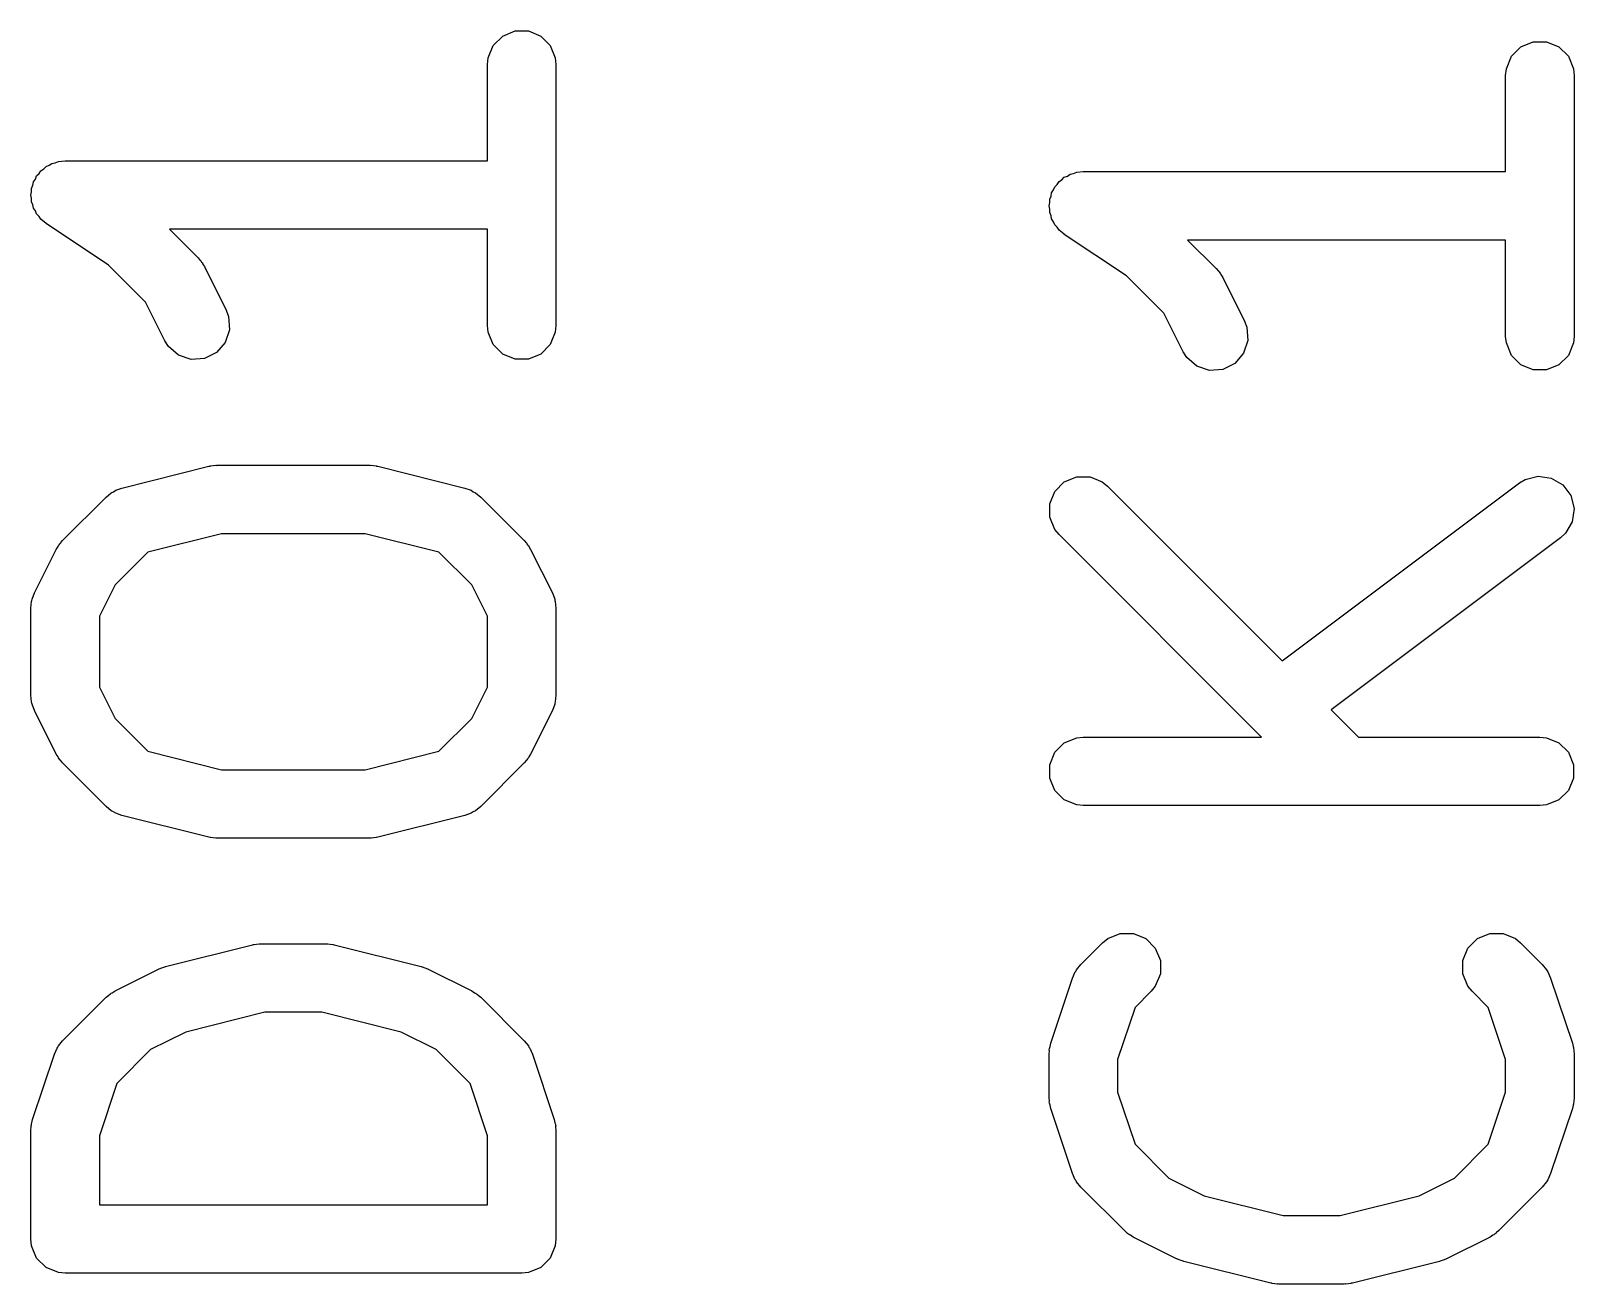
# Model space of a CAD drawing. Extents: x 0.5 to 3.33, y -7.81 to -5.91.
# Drawn here: x 2.5256 to 2.6587, y -6.5543 to -6.4463 of the extents above; entities that cross this region are included whole.
import ezdxf

# ---------------------------------------------------------------- set-up
doc = ezdxf.new("R2010")
doc.units = 0
doc.header["$MEASUREMENT"] = 0
doc.layers.add('BLACK', color=7, linetype='CONTINUOUS')

msp = doc.modelspace()

# ---------------------------------------------------------------- linework, layer by layer
at = {"layer": 'BLACK', "linetype": 'CONTINUOUS'}
for p, q in [((2.56545, -6.44755), (2.56627, -6.44674)), ((2.56627, -6.44674), (2.56733, -6.4463)), ((2.56733, -6.4463), (2.56848, -6.4463)), ((2.56848, -6.4463), (2.56955, -6.44674)), ((2.56955, -6.44674), (2.57036, -6.44755)), ((2.65406, -6.44768), (2.65513, -6.44724)), ((2.65513, -6.44724), (2.65628, -6.44724)), ((2.65628, -6.44724), (2.65734, -6.44768)), ((2.56501, -6.44862), (2.56545, -6.44755)), ((2.57036, -6.44755), (2.5708, -6.44862)), ((2.65281, -6.44956), (2.65325, -6.44849)), ((2.65325, -6.44849), (2.65406, -6.44768)), ((2.65734, -6.44768), (2.65816, -6.44849)), ((2.65816, -6.44849), (2.6586, -6.44956)), ((2.56495, -6.44919), (2.56501, -6.44862)), ((2.56495, -6.45749), (2.56495, -6.44919)), ((2.5708, -6.44862), (2.57086, -6.44919)), ((2.57086, -6.44919), (2.57086, -6.47169)), ((2.65275, -6.45013), (2.65281, -6.44956)), ((2.6586, -6.44956), (2.65865, -6.45013)), ((2.65275, -6.45843), (2.65275, -6.45013)), ((2.65865, -6.45013), (2.65865, -6.47263)), ((2.5269, -6.45799), (2.52716, -6.45788)), ((2.52716, -6.45788), (2.5274, -6.45772)), ((2.5274, -6.45772), (2.52769, -6.45766)), ((2.52769, -6.45766), (2.52796, -6.45755)), ((2.52796, -6.45755), (2.52853, -6.45749)), ((2.52853, -6.45749), (2.52853, -6.45749)), ((2.52853, -6.45749), (2.52853, -6.45749)), ((2.52853, -6.45749), (2.52854, -6.45749)), ((2.52854, -6.45749), (2.56495, -6.45749)), ((2.52581, -6.45932), (2.52597, -6.45907)), ((2.52597, -6.45907), (2.52608, -6.4588)), ((2.52608, -6.4588), (2.52629, -6.4586)), ((2.52629, -6.4586), (2.52645, -6.45836)), ((2.52645, -6.45836), (2.52669, -6.45819)), ((2.52669, -6.45819), (2.5269, -6.45799)), ((2.61424, -6.45929), (2.61448, -6.45913)), ((2.61448, -6.45913), (2.61469, -6.45892)), ((2.61469, -6.45892), (2.61496, -6.45881)), ((2.61496, -6.45881), (2.6152, -6.45865)), ((2.6152, -6.45865), (2.61549, -6.4586)), ((2.61549, -6.4586), (2.61576, -6.45848)), ((2.61576, -6.45848), (2.61633, -6.45843)), ((2.61633, -6.45843), (2.61633, -6.45843)), ((2.61633, -6.45843), (2.61633, -6.45843)), ((2.61633, -6.45843), (2.61633, -6.45843)), ((2.61633, -6.45843), (2.65275, -6.45843)), ((2.52558, -6.46045), (2.52564, -6.46016)), ((2.52564, -6.46073), (2.52558, -6.46045)), ((2.52564, -6.45987), (2.52575, -6.4596)), ((2.52564, -6.46016), (2.52564, -6.45987)), ((2.52575, -6.4596), (2.52581, -6.45932)), ((2.61344, -6.4608), (2.61355, -6.46054)), ((2.61355, -6.46054), (2.6136, -6.46025)), ((2.6136, -6.46025), (2.61376, -6.46001)), ((2.61376, -6.46001), (2.61388, -6.45974)), ((2.61388, -6.45974), (2.61408, -6.45953)), ((2.61408, -6.45953), (2.61424, -6.45929)), ((2.52564, -6.46102), (2.52564, -6.46073)), ((2.52575, -6.46129), (2.52564, -6.46102)), ((2.52581, -6.46158), (2.52575, -6.46129)), ((2.52597, -6.46182), (2.52581, -6.46158)), ((2.52608, -6.46208), (2.52597, -6.46182)), ((2.61338, -6.46138), (2.61344, -6.4611)), ((2.61344, -6.46167), (2.61338, -6.46138)), ((2.61344, -6.4611), (2.61344, -6.4608)), ((2.61344, -6.46196), (2.61344, -6.46167)), ((2.52629, -6.46229), (2.52608, -6.46208)), ((2.52645, -6.46253), (2.52629, -6.46229)), ((2.52689, -6.4629), (2.52645, -6.46253)), ((2.5269, -6.4629), (2.52689, -6.4629)), ((2.53228, -6.46649), (2.5269, -6.4629)), ((2.5269, -6.4629), (2.5269, -6.4629)), ((2.5269, -6.4629), (2.5269, -6.4629)), ((2.61355, -6.46223), (2.61344, -6.46196)), ((2.6136, -6.46251), (2.61355, -6.46223)), ((2.61377, -6.46275), (2.6136, -6.46251)), ((2.61388, -6.46302), (2.61377, -6.46275)), ((2.61408, -6.46323), (2.61388, -6.46302)), ((2.61425, -6.46347), (2.61408, -6.46323)), ((2.56495, -6.4634), (2.53754, -6.4634)), ((2.53754, -6.4634), (2.54, -6.46585)), ((2.56495, -6.47169), (2.56495, -6.4634)), ((2.61469, -6.46383), (2.61425, -6.46347)), ((2.61469, -6.46384), (2.61469, -6.46383)), ((2.61469, -6.46383), (2.61469, -6.46383)), ((2.62007, -6.46742), (2.61469, -6.46384)), ((2.61469, -6.46384), (2.61469, -6.46384)), ((2.65275, -6.46433), (2.62533, -6.46433)), ((2.62533, -6.46433), (2.62779, -6.46679)), ((2.65275, -6.47263), (2.65275, -6.46433)), ((2.54, -6.46585), (2.54018, -6.46608)), ((2.53548, -6.46969), (2.53228, -6.46649)), ((2.54018, -6.46608), (2.54024, -6.46613)), ((2.54024, -6.46613), (2.5403, -6.46622)), ((2.5403, -6.46622), (2.54037, -6.4663)), ((2.54037, -6.4663), (2.54039, -6.46637)), ((2.54039, -6.46637), (2.54055, -6.46662)), ((2.54055, -6.46662), (2.54243, -6.47037)), ((2.62779, -6.46679), (2.62798, -6.46702)), ((2.62798, -6.46702), (2.62804, -6.46707)), ((2.62804, -6.46707), (2.62809, -6.46716)), ((2.62809, -6.46716), (2.62816, -6.46724)), ((2.62816, -6.46724), (2.62819, -6.46731)), ((2.62328, -6.47063), (2.62007, -6.46742)), ((2.62819, -6.46731), (2.62835, -6.46756)), ((2.62835, -6.46756), (2.63022, -6.47131)), ((2.53714, -6.47301), (2.53548, -6.46969)), ((2.54243, -6.47037), (2.54263, -6.47091)), ((2.54263, -6.47091), (2.54271, -6.47206)), ((2.62494, -6.47395), (2.62328, -6.47063)), ((2.54271, -6.47206), (2.54235, -6.47315)), ((2.56501, -6.47227), (2.56495, -6.47169)), ((2.56545, -6.47333), (2.56501, -6.47227)), ((2.5708, -6.47227), (2.57036, -6.47333)), ((2.57086, -6.47169), (2.5708, -6.47227)), ((2.63022, -6.47131), (2.63043, -6.47185)), ((2.63043, -6.47185), (2.63051, -6.473)), ((2.53745, -6.4735), (2.53714, -6.47301)), ((2.53832, -6.47426), (2.53745, -6.4735)), ((2.54235, -6.47315), (2.5416, -6.47402)), ((2.56627, -6.47415), (2.56545, -6.47333)), ((2.57036, -6.47333), (2.56955, -6.47415)), ((2.63051, -6.473), (2.63015, -6.47409)), ((2.65281, -6.4732), (2.65275, -6.47263)), ((2.65325, -6.47427), (2.65281, -6.4732)), ((2.6586, -6.4732), (2.65816, -6.47427)), ((2.65865, -6.47263), (2.6586, -6.4732)), ((2.53942, -6.47462), (2.53832, -6.47426)), ((2.54056, -6.47454), (2.53942, -6.47462)), ((2.5416, -6.47402), (2.54056, -6.47454)), ((2.56733, -6.47459), (2.56627, -6.47415)), ((2.56848, -6.47459), (2.56733, -6.47459)), ((2.56955, -6.47415), (2.56848, -6.47459)), ((2.62525, -6.47444), (2.62494, -6.47395)), ((2.62612, -6.47519), (2.62525, -6.47444)), ((2.62721, -6.47556), (2.62612, -6.47519)), ((2.62939, -6.47496), (2.62836, -6.47548)), ((2.63015, -6.47409), (2.62939, -6.47496)), ((2.65406, -6.47508), (2.65325, -6.47427)), ((2.65513, -6.47552), (2.65406, -6.47508)), ((2.65734, -6.47508), (2.65628, -6.47552)), ((2.65816, -6.47427), (2.65734, -6.47508)), ((2.62836, -6.47548), (2.62721, -6.47556)), ((2.65628, -6.47552), (2.65513, -6.47552)), ((2.53344, -6.4857), (2.54094, -6.48382)), ((2.54094, -6.48382), (2.54104, -6.48381)), ((2.54104, -6.48381), (2.54108, -6.48379)), ((2.54108, -6.48379), (2.5413, -6.48377)), ((2.5413, -6.48377), (2.54152, -6.48374)), ((2.54152, -6.48374), (2.54156, -6.48375)), ((2.54156, -6.48375), (2.54166, -6.48374)), ((2.54166, -6.48374), (2.55478, -6.48374)), ((2.55478, -6.48374), (2.55488, -6.48375)), ((2.55488, -6.48375), (2.55493, -6.48374)), ((2.55493, -6.48374), (2.55514, -6.48377)), ((2.55514, -6.48377), (2.55536, -6.48379)), ((2.55536, -6.48379), (2.5554, -6.48381)), ((2.5554, -6.48381), (2.5555, -6.48382)), ((2.5555, -6.48382), (2.563, -6.4857)), ((2.5329, -6.48589), (2.53344, -6.4857)), ((2.563, -6.4857), (2.56354, -6.48589)), ((2.61388, -6.48599), (2.61469, -6.48517)), ((2.61469, -6.48517), (2.61576, -6.48473)), ((2.61576, -6.48473), (2.61691, -6.48473)), ((2.61691, -6.48473), (2.61797, -6.48517)), ((2.61797, -6.48517), (2.61842, -6.48554)), ((2.61842, -6.48554), (2.63348, -6.5006)), ((2.63348, -6.5006), (2.65393, -6.48526)), ((2.65393, -6.48526), (2.65442, -6.48496)), ((2.65442, -6.48496), (2.65554, -6.48468)), ((2.65554, -6.48468), (2.65668, -6.48484)), ((2.65668, -6.48484), (2.65767, -6.48543)), ((2.65767, -6.48543), (2.65836, -6.48635)), ((2.52832, -6.49023), (2.53207, -6.48648)), ((2.53207, -6.48648), (2.53252, -6.48611)), ((2.53252, -6.48611), (2.53272, -6.48602)), ((2.53272, -6.48602), (2.5329, -6.48589)), ((2.56354, -6.48589), (2.56372, -6.48602)), ((2.56372, -6.48602), (2.56392, -6.48611)), ((2.56392, -6.48611), (2.56437, -6.48648)), ((2.56437, -6.48648), (2.56812, -6.49023)), ((2.61344, -6.48705), (2.61388, -6.48599)), ((2.61344, -6.4882), (2.61344, -6.48705)), ((2.65836, -6.48635), (2.65865, -6.48747)), ((2.61388, -6.48927), (2.61344, -6.4882)), ((2.65865, -6.48747), (2.65849, -6.48861)), ((2.54202, -6.48964), (2.53567, -6.49123)), ((2.55442, -6.48964), (2.54202, -6.48964)), ((2.56077, -6.49123), (2.55442, -6.48964)), ((2.61424, -6.48971), (2.61388, -6.48927)), ((2.6317, -6.50717), (2.61424, -6.48971)), ((2.6579, -6.4896), (2.65747, -6.48999)), ((2.65849, -6.48861), (2.6579, -6.4896)), ((2.5259, -6.49474), (2.52777, -6.49099)), ((2.52777, -6.49099), (2.52793, -6.49074)), ((2.52793, -6.49074), (2.52796, -6.49067)), ((2.52796, -6.49067), (2.52802, -6.49059)), ((2.52802, -6.49059), (2.52808, -6.4905)), ((2.52808, -6.4905), (2.52814, -6.49045)), ((2.52814, -6.49045), (2.52832, -6.49023)), ((2.56812, -6.49023), (2.56831, -6.49045)), ((2.56831, -6.49045), (2.56836, -6.4905)), ((2.56836, -6.4905), (2.56842, -6.49059)), ((2.56842, -6.49059), (2.56849, -6.49067)), ((2.56849, -6.49067), (2.56852, -6.49075)), ((2.56852, -6.49075), (2.56867, -6.49099)), ((2.56867, -6.49099), (2.57055, -6.49474)), ((2.65747, -6.48999), (2.6377, -6.50482)), ((2.53567, -6.49123), (2.53284, -6.49406)), ((2.5636, -6.49406), (2.56077, -6.49123)), ((2.52569, -6.49528), (2.5259, -6.49474)), ((2.53284, -6.49406), (2.53149, -6.49676)), ((2.56495, -6.49676), (2.5636, -6.49406)), ((2.57055, -6.49474), (2.57075, -6.49528)), ((2.52558, -6.49606), (2.52564, -6.49549)), ((2.52558, -6.50356), (2.52558, -6.49606)), ((2.52564, -6.49549), (2.52568, -6.49539)), ((2.52568, -6.49539), (2.52569, -6.49528)), ((2.57075, -6.49528), (2.57076, -6.49539)), ((2.57076, -6.49539), (2.5708, -6.49549)), ((2.5708, -6.49549), (2.57086, -6.49606)), ((2.57086, -6.49606), (2.57086, -6.50356)), ((2.53149, -6.49676), (2.53149, -6.50286)), ((2.56495, -6.50286), (2.56495, -6.49676)), ((2.53149, -6.50286), (2.53284, -6.50556)), ((2.5636, -6.50556), (2.56495, -6.50286)), ((2.52564, -6.50414), (2.52558, -6.50356)), ((2.52568, -6.50424), (2.52564, -6.50414)), ((2.52569, -6.50434), (2.52568, -6.50424)), ((2.5259, -6.50488), (2.52569, -6.50434)), ((2.57075, -6.50434), (2.57055, -6.50488)), ((2.57076, -6.50424), (2.57075, -6.50434)), ((2.5708, -6.50414), (2.57076, -6.50424)), ((2.57086, -6.50356), (2.5708, -6.50414)), ((2.52777, -6.50863), (2.5259, -6.50488)), ((2.53284, -6.50556), (2.53567, -6.50839)), ((2.56077, -6.50839), (2.5636, -6.50556)), ((2.57055, -6.50488), (2.56867, -6.50863)), ((2.6377, -6.50482), (2.64005, -6.50717)), ((2.53567, -6.50839), (2.54202, -6.50998)), ((2.55442, -6.50998), (2.56077, -6.50839)), ((2.61344, -6.50955), (2.61388, -6.50848)), ((2.61388, -6.50848), (2.61469, -6.50767)), ((2.61469, -6.50767), (2.61576, -6.50723)), ((2.61576, -6.50723), (2.61633, -6.50717)), ((2.61633, -6.50717), (2.6317, -6.50717)), ((2.64005, -6.50717), (2.6557, -6.50717)), ((2.6557, -6.50717), (2.65628, -6.50723)), ((2.65628, -6.50723), (2.65734, -6.50767)), ((2.65734, -6.50767), (2.65816, -6.50848)), ((2.65816, -6.50848), (2.6586, -6.50955)), ((2.52793, -6.50888), (2.52777, -6.50863)), ((2.52796, -6.50895), (2.52793, -6.50888)), ((2.52802, -6.50903), (2.52796, -6.50895)), ((2.52808, -6.50912), (2.52802, -6.50903)), ((2.52814, -6.50917), (2.52808, -6.50912)), ((2.52832, -6.5094), (2.52814, -6.50917)), ((2.53207, -6.51315), (2.52832, -6.5094)), ((2.56812, -6.5094), (2.56437, -6.51315)), ((2.56831, -6.50917), (2.56812, -6.5094)), ((2.56836, -6.50912), (2.56831, -6.50917)), ((2.56842, -6.50903), (2.56836, -6.50912)), ((2.56849, -6.50895), (2.56842, -6.50903)), ((2.56852, -6.50888), (2.56849, -6.50895)), ((2.56867, -6.50863), (2.56852, -6.50888)), ((2.61344, -6.5107), (2.61344, -6.50955)), ((2.6586, -6.50955), (2.6586, -6.5107)), ((2.54202, -6.50998), (2.55442, -6.50998)), ((2.61388, -6.51176), (2.61344, -6.5107)), ((2.6586, -6.5107), (2.65816, -6.51176)), ((2.61469, -6.51258), (2.61388, -6.51176)), ((2.65816, -6.51176), (2.65734, -6.51258)), ((2.53252, -6.51352), (2.53207, -6.51315)), ((2.53272, -6.5136), (2.53252, -6.51352)), ((2.5329, -6.51373), (2.53272, -6.5136)), ((2.53344, -6.51393), (2.5329, -6.51373)), ((2.56354, -6.51373), (2.563, -6.51393)), ((2.56372, -6.5136), (2.56354, -6.51373)), ((2.56392, -6.51352), (2.56372, -6.5136)), ((2.56437, -6.51315), (2.56392, -6.51352)), ((2.61576, -6.51302), (2.61469, -6.51258)), ((2.61633, -6.51308), (2.61576, -6.51302)), ((2.6557, -6.51308), (2.61633, -6.51308)), ((2.65628, -6.51302), (2.6557, -6.51308)), ((2.65734, -6.51258), (2.65628, -6.51302)), ((2.54094, -6.5158), (2.53344, -6.51393)), ((2.563, -6.51393), (2.5555, -6.5158)), ((2.54104, -6.51582), (2.54094, -6.5158)), ((2.54108, -6.51583), (2.54104, -6.51582)), ((2.5413, -6.51585), (2.54108, -6.51583)), ((2.54152, -6.51589), (2.5413, -6.51585)), ((2.54156, -6.51588), (2.54152, -6.51589)), ((2.54166, -6.51589), (2.54156, -6.51588)), ((2.55478, -6.51589), (2.54166, -6.51589)), ((2.55488, -6.51588), (2.55478, -6.51589)), ((2.55493, -6.51589), (2.55488, -6.51588)), ((2.55514, -6.51585), (2.55493, -6.51589)), ((2.55536, -6.51583), (2.55514, -6.51585)), ((2.5554, -6.51582), (2.55536, -6.51583)), ((2.5555, -6.5158), (2.5554, -6.51582)), ((2.61844, -6.52454), (2.6195, -6.5241)), ((2.6195, -6.5241), (2.62066, -6.5241)), ((2.62066, -6.5241), (2.62172, -6.52454)), ((2.65031, -6.52454), (2.65138, -6.5241)), ((2.65138, -6.5241), (2.65253, -6.5241)), ((2.65253, -6.5241), (2.65359, -6.52454)), ((2.53719, -6.52694), (2.54469, -6.52507)), ((2.54469, -6.52507), (2.54479, -6.52505)), ((2.54479, -6.52505), (2.54483, -6.52504)), ((2.54483, -6.52504), (2.54505, -6.52502)), ((2.54505, -6.52502), (2.54527, -6.52498)), ((2.54527, -6.52498), (2.54531, -6.52499)), ((2.54531, -6.52499), (2.54541, -6.52498)), ((2.54541, -6.52498), (2.55103, -6.52498)), ((2.55103, -6.52498), (2.55113, -6.52499)), ((2.55113, -6.52499), (2.55118, -6.52498)), ((2.55118, -6.52498), (2.55139, -6.52502)), ((2.55139, -6.52502), (2.55161, -6.52504)), ((2.55161, -6.52504), (2.55165, -6.52505)), ((2.55165, -6.52505), (2.55175, -6.52507)), ((2.55175, -6.52507), (2.55925, -6.52694)), ((2.61612, -6.52678), (2.61799, -6.52491)), ((2.61799, -6.52491), (2.61844, -6.52454)), ((2.62172, -6.52454), (2.62254, -6.52536)), ((2.62254, -6.52536), (2.62298, -6.52642)), ((2.64906, -6.52642), (2.6495, -6.52536)), ((2.6495, -6.52536), (2.65031, -6.52454)), ((2.65359, -6.52454), (2.65404, -6.52491)), ((2.65404, -6.52491), (2.65591, -6.52678)), ((2.53665, -6.52714), (2.53689, -6.52705)), ((2.53689, -6.52705), (2.53713, -6.52696)), ((2.53713, -6.52696), (2.53715, -6.52696)), ((2.53715, -6.52696), (2.53719, -6.52694)), ((2.55925, -6.52694), (2.55929, -6.52696)), ((2.55929, -6.52696), (2.55931, -6.52696)), ((2.55931, -6.52696), (2.55955, -6.52705)), ((2.55955, -6.52705), (2.55979, -6.52714)), ((2.61575, -6.52723), (2.61612, -6.52678)), ((2.62298, -6.52642), (2.62298, -6.52757)), ((2.64906, -6.52757), (2.64906, -6.52642)), ((2.65591, -6.52678), (2.65628, -6.52723)), ((2.53284, -6.52904), (2.53659, -6.52717)), ((2.53659, -6.52717), (2.53663, -6.52715)), ((2.53663, -6.52715), (2.53665, -6.52714)), ((2.55979, -6.52714), (2.55981, -6.52715)), ((2.55981, -6.52715), (2.55985, -6.52717)), ((2.55985, -6.52717), (2.5636, -6.52904)), ((2.61353, -6.53356), (2.6154, -6.52794)), ((2.6154, -6.52794), (2.61564, -6.52741)), ((2.61564, -6.52741), (2.61571, -6.52733)), ((2.61571, -6.52733), (2.61575, -6.52723)), ((2.62298, -6.52757), (2.62254, -6.52864)), ((2.6495, -6.52864), (2.64906, -6.52757)), ((2.65628, -6.52723), (2.65632, -6.52733)), ((2.65632, -6.52733), (2.65639, -6.52741)), ((2.65639, -6.52741), (2.65663, -6.52794)), ((2.65663, -6.52794), (2.6585, -6.53356)), ((2.52832, -6.53335), (2.53207, -6.5296)), ((2.53207, -6.5296), (2.5323, -6.52941)), ((2.5323, -6.52941), (2.53235, -6.52935)), ((2.53235, -6.52935), (2.53244, -6.52929)), ((2.53244, -6.52929), (2.53252, -6.52923)), ((2.53252, -6.52923), (2.53259, -6.5292)), ((2.53259, -6.5292), (2.53284, -6.52904)), ((2.5636, -6.52904), (2.56385, -6.5292)), ((2.56385, -6.5292), (2.56392, -6.52923)), ((2.56392, -6.52923), (2.564, -6.52929)), ((2.564, -6.52929), (2.56409, -6.52935)), ((2.56409, -6.52935), (2.56414, -6.52941)), ((2.56414, -6.52941), (2.56437, -6.5296)), ((2.56437, -6.5296), (2.56812, -6.53335)), ((2.62217, -6.52908), (2.62079, -6.53047)), ((2.62254, -6.52864), (2.62217, -6.52908)), ((2.64986, -6.52908), (2.6495, -6.52864)), ((2.65125, -6.53047), (2.64986, -6.52908)), ((2.54577, -6.53089), (2.53894, -6.53259)), ((2.55067, -6.53089), (2.54577, -6.53089)), ((2.5575, -6.53259), (2.55067, -6.53089)), ((2.62079, -6.53047), (2.61928, -6.53497)), ((2.65275, -6.53497), (2.65125, -6.53047)), ((2.52796, -6.53379), (2.52832, -6.53335)), ((2.53894, -6.53259), (2.53591, -6.53411)), ((2.56053, -6.53411), (2.5575, -6.53259)), ((2.56812, -6.53335), (2.56849, -6.53379)), ((2.61347, -6.53385), (2.61353, -6.53356)), ((2.6585, -6.53356), (2.65857, -6.53385)), ((2.52573, -6.54012), (2.52761, -6.5345)), ((2.52761, -6.5345), (2.52785, -6.53397)), ((2.52785, -6.53397), (2.52792, -6.53389)), ((2.52792, -6.53389), (2.52796, -6.53379)), ((2.53591, -6.53411), (2.53299, -6.53703)), ((2.56345, -6.53703), (2.56053, -6.53411)), ((2.56849, -6.53379), (2.56853, -6.53389)), ((2.56853, -6.53389), (2.5686, -6.53397)), ((2.5686, -6.53397), (2.56883, -6.5345)), ((2.56883, -6.5345), (2.57071, -6.54012)), ((2.61338, -6.5345), (2.61341, -6.5342)), ((2.61338, -6.53825), (2.61338, -6.5345)), ((2.6134, -6.53413), (2.61343, -6.53402)), ((2.61341, -6.5342), (2.6134, -6.53413)), ((2.61343, -6.53402), (2.61344, -6.53392)), ((2.61344, -6.53392), (2.61347, -6.53385)), ((2.61928, -6.53497), (2.61928, -6.53777)), ((2.65275, -6.53777), (2.65275, -6.53497)), ((2.65857, -6.53385), (2.6586, -6.53392)), ((2.6586, -6.53392), (2.65861, -6.53402)), ((2.65861, -6.53402), (2.65863, -6.53413)), ((2.65863, -6.53413), (2.65863, -6.5342)), ((2.65863, -6.5342), (2.65865, -6.5345)), ((2.65865, -6.5345), (2.65865, -6.53825)), ((2.53299, -6.53703), (2.53149, -6.54154)), ((2.56495, -6.54154), (2.56345, -6.53703)), ((2.61928, -6.53777), (2.62079, -6.54227)), ((2.65125, -6.54227), (2.65275, -6.53777)), ((2.61341, -6.53854), (2.61338, -6.53825)), ((2.6134, -6.53861), (2.61341, -6.53854)), ((2.61343, -6.53872), (2.6134, -6.53861)), ((2.61344, -6.53882), (2.61343, -6.53872)), ((2.61347, -6.53889), (2.61344, -6.53882)), ((2.61353, -6.53918), (2.61347, -6.53889)), ((2.65857, -6.53889), (2.6585, -6.53918)), ((2.6586, -6.53882), (2.65857, -6.53889)), ((2.65861, -6.53872), (2.6586, -6.53882)), ((2.65863, -6.53861), (2.65861, -6.53872)), ((2.65865, -6.53825), (2.65863, -6.53854)), ((2.65863, -6.53854), (2.65863, -6.53861)), ((2.52564, -6.54048), (2.52567, -6.54041)), ((2.52567, -6.54041), (2.52573, -6.54012)), ((2.57071, -6.54012), (2.57077, -6.54041)), ((2.57077, -6.54041), (2.5708, -6.54048)), ((2.6154, -6.5448), (2.61353, -6.53918)), ((2.6585, -6.53918), (2.65663, -6.5448)), ((2.52558, -6.54106), (2.52561, -6.54077)), ((2.52558, -6.55043), (2.52558, -6.54106)), ((2.52561, -6.54069), (2.52563, -6.54059)), ((2.52561, -6.54077), (2.52561, -6.54069)), ((2.52563, -6.54059), (2.52564, -6.54048)), ((2.53149, -6.54154), (2.53149, -6.54748)), ((2.56495, -6.54748), (2.56495, -6.54154)), ((2.5708, -6.54048), (2.57081, -6.54059)), ((2.57081, -6.54059), (2.57084, -6.54069)), ((2.57084, -6.54069), (2.57083, -6.54077)), ((2.57083, -6.54077), (2.57086, -6.54106)), ((2.57086, -6.54106), (2.57086, -6.55043)), ((2.62079, -6.54227), (2.6237, -6.54519)), ((2.64833, -6.54519), (2.65125, -6.54227)), ((2.61564, -6.54533), (2.6154, -6.5448)), ((2.61571, -6.54541), (2.61564, -6.54533)), ((2.61575, -6.54551), (2.61571, -6.54541)), ((2.61612, -6.54596), (2.61575, -6.54551)), ((2.6237, -6.54519), (2.62674, -6.54671)), ((2.6453, -6.54671), (2.64833, -6.54519)), ((2.65628, -6.54551), (2.65591, -6.54596)), ((2.65632, -6.54541), (2.65628, -6.54551)), ((2.65639, -6.54533), (2.65632, -6.54541)), ((2.65663, -6.5448), (2.65639, -6.54533)), ((2.61987, -6.54971), (2.61612, -6.54596)), ((2.62674, -6.54671), (2.63357, -6.54842)), ((2.63847, -6.54842), (2.6453, -6.54671)), ((2.65591, -6.54596), (2.65217, -6.54971)), ((2.53149, -6.54748), (2.56495, -6.54748)), ((2.63357, -6.54842), (2.63847, -6.54842)), ((2.62009, -6.54989), (2.61987, -6.54971)), ((2.65217, -6.54971), (2.65194, -6.54989)), ((2.52564, -6.55101), (2.52558, -6.55043)), ((2.52608, -6.55207), (2.52564, -6.55101)), ((2.5708, -6.55101), (2.57036, -6.55207)), ((2.57086, -6.55043), (2.5708, -6.55101)), ((2.62015, -6.54995), (2.62009, -6.54989)), ((2.62023, -6.55001), (2.62015, -6.54995)), ((2.62032, -6.55007), (2.62023, -6.55001)), ((2.62039, -6.5501), (2.62032, -6.55007)), ((2.62064, -6.55026), (2.62039, -6.5501)), ((2.62438, -6.55213), (2.62064, -6.55026)), ((2.6514, -6.55026), (2.64765, -6.55213)), ((2.65165, -6.5501), (2.6514, -6.55026)), ((2.65172, -6.55007), (2.65165, -6.5501)), ((2.6518, -6.55001), (2.65172, -6.55007)), ((2.65189, -6.54995), (2.6518, -6.55001)), ((2.65194, -6.54989), (2.65189, -6.54995)), ((2.5269, -6.55289), (2.52608, -6.55207)), ((2.57036, -6.55207), (2.56955, -6.55289)), ((2.62443, -6.55215), (2.62438, -6.55213)), ((2.62444, -6.55216), (2.62443, -6.55215)), ((2.62469, -6.55225), (2.62444, -6.55216)), ((2.62493, -6.55234), (2.62469, -6.55225)), ((2.62495, -6.55234), (2.62493, -6.55234)), ((2.62499, -6.55236), (2.62495, -6.55234)), ((2.63249, -6.55423), (2.62499, -6.55236)), ((2.64704, -6.55236), (2.63954, -6.55423)), ((2.64709, -6.55234), (2.64704, -6.55236)), ((2.64711, -6.55234), (2.64709, -6.55234)), ((2.64735, -6.55225), (2.64711, -6.55234)), ((2.64759, -6.55216), (2.64735, -6.55225)), ((2.64761, -6.55215), (2.64759, -6.55216)), ((2.64765, -6.55213), (2.64761, -6.55215)), ((2.52796, -6.55333), (2.5269, -6.55289)), ((2.52854, -6.55338), (2.52796, -6.55333)), ((2.56791, -6.55338), (2.52854, -6.55338)), ((2.56848, -6.55333), (2.56791, -6.55338)), ((2.56955, -6.55289), (2.56848, -6.55333)), ((2.63259, -6.55425), (2.63249, -6.55423)), ((2.63263, -6.55426), (2.63259, -6.55425)), ((2.63285, -6.55429), (2.63263, -6.55426)), ((2.63306, -6.55432), (2.63285, -6.55429)), ((2.6331, -6.55431), (2.63306, -6.55432)), ((2.6332, -6.55432), (2.6331, -6.55431)), ((2.63883, -6.55432), (2.6332, -6.55432)), ((2.63893, -6.55431), (2.63883, -6.55432)), ((2.63897, -6.55432), (2.63893, -6.55431)), ((2.63919, -6.55429), (2.63897, -6.55432)), ((2.6394, -6.55426), (2.63919, -6.55429)), ((2.63944, -6.55425), (2.6394, -6.55426)), ((2.63954, -6.55423), (2.63944, -6.55425))]:
    msp.add_line(p, q, dxfattribs=at)

doc.saveas('drawing.dxf')
